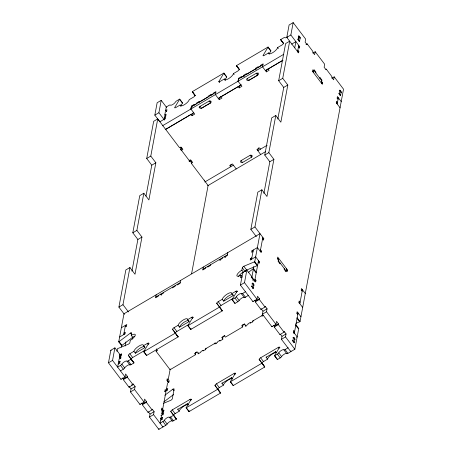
<?xml version="1.0" encoding="UTF-8"?>
<svg xmlns="http://www.w3.org/2000/svg" width="452" height="452" viewBox="0 0 452 452"><rect width="100%" height="100%" fill="white"/><g stroke="black" fill="none" stroke-linecap="round" stroke-linejoin="round"><path stroke-width="0.68" d="M122.724 377.957L123.436 378.9L123.294 379.64L128.995 387.178L133.08 384.776L127.379 377.239L127.515 376.493L125.616 373.985L125.057 376.957L120.978 379.358L108.469 362.82L110.819 350.255L114.898 347.854L119.966 354.554L119.797 355.475L120.509 356.413M124.385 314.349L118.899 307.089L125.848 269.934L129.933 267.533L135.001 274.234L141.951 237.08L136.883 230.379L143.838 193.224L139.758 195.631L132.803 232.786L137.871 239.487L131.95 271.132M145.985 196.14L151.776 165.178L146.708 158.477L153.663 121.328L157.742 118.921L179.597 147.815L180.958 147.013L182.857 149.527L181.043 150.595M159.81 121.729L154.821 115.136L157.138 102.751L161.217 100.344L166.692 107.582M125.057 376.957L112.548 360.413L114.898 347.854M128.47 311.942L122.978 304.688L129.933 267.533M143.838 193.224L148.906 199.925L155.855 162.776L150.793 156.076L157.742 118.921M164.443 120.057L158.901 112.729L161.217 100.344M116.938 351.328L117.424 348.752A1.667 0.542 -37.1 0 1 117.808 348.554L128.362 344.198A1.667 0.542 -37.1 0 0 129.86 342.65L130.3 340.299A5.548 1.802 -37.1 0 0 135.301 335.152A5.548 1.802 -37.1 0 0 131.227 335.344L131.668 332.994A1.667 0.542 -37.1 0 0 130.447 333.051L119.108 341.593A1.667 0.542 -37.1 0 1 118.712 341.853L121.565 345.622A1.667 0.542 -37.1 0 0 121.961 345.362L132.758 337.226M118.712 341.853L123.967 313.79L260.002 233.639L254.747 261.702L257.6 265.471A1.667 0.542 -37.1 0 1 257.216 265.669L246.662 270.025A1.667 0.542 -37.1 0 0 245.21 271.426M119.255 363.103L118.543 362.159L119.904 361.357L119.627 362.843L118.266 363.645L117.616 367.114L120.486 365.425A1.667 0.542 -37.1 0 0 121.859 364.171A3.328 1.079 -37.1 0 1 124.611 361.673A3.328 1.079 -37.1 0 1 126.989 361.148A1.667 0.542 -37.1 0 0 128.182 360.888L131.052 359.199A1.667 0.542 -37.1 0 0 131.057 359.103M118.543 362.159L119.125 359.063L120.486 358.261L120.763 356.775L119.401 357.577L120.294 358.758M119.401 357.577L119.656 356.216L121.017 355.413L121.294 353.927L119.255 355.131M121.294 347.068L121.678 345.012M123.701 334.604L125.441 325.316L126.283 326.434M165.036 118.983L164.217 117.904L164.477 116.543L165.833 115.74L166.116 114.254L164.754 115.057L165.822 116.469M164.754 115.057L165.33 111.96L166.692 111.158L166.969 109.672L165.613 110.474L166.426 111.554M165.613 110.474L166.257 107.005L169.127 105.316A1.667 0.542 -37.1 0 1 170.319 105.056A3.328 1.079 -37.1 0 0 172.698 104.536A3.328 1.079 -37.1 0 0 175.449 102.033A1.667 0.542 -37.1 0 1 176.822 100.785L179.693 99.095L182.546 102.864A1.667 0.542 -37.1 0 1 182.444 103.107L180.681 106.05M120.548 370.448L120.469 370.883L123.334 369.194A1.667 0.542 -37.1 0 0 124.712 367.939A3.328 1.079 -37.1 0 1 127.464 365.442A3.328 1.079 -37.1 0 1 129.843 364.917A1.667 0.542 -37.1 0 0 131.029 364.657L133.899 362.967A1.667 0.542 -37.1 0 0 133.905 362.871M125.119 346.034L125.888 341.921M120.978 379.358L121.057 378.94M132.306 339.085L132.651 337.232L131.227 335.344M128.995 387.178L129.091 386.669M141.725 403.082L142.436 404.026L142.301 404.766L148.002 412.303L152.081 409.902L146.38 402.365L146.521 401.619L144.617 399.11L144.064 402.082L139.984 404.483L130.481 391.924L131.035 388.952L129.374 386.754M133.08 384.776L133.216 384.031L131.47 385.064M144.064 402.082L134.56 389.517L135.12 386.545L133.216 384.031M180.602 149.522L181.766 148.832L181.924 147.996M165.664 129.391L191.055 114.429L192.004 115.684L194.727 114.085L190.897 109.022L191.45 106.05L194.174 104.446L194.032 105.186L196.304 103.853L196.439 103.107L199.162 101.508L199.021 102.248L208.089 96.903L208.231 96.163L210.948 94.558L210.813 95.304L213.078 93.965L213.22 93.225L215.937 91.62L215.412 94.632M156.16 294.823L155.601 297.795L158.324 296.19L158.466 295.45M190.925 109.056L191.343 106.83L215.83 92.4M192.004 115.684L192.422 113.458L193.512 112.814M139.984 404.483L140.086 403.93M163.449 292.506L163.313 293.252L160.59 294.857L160.731 294.111L161.545 295.19M199.151 107.621L199.292 106.875M190.043 159.771L190.637 160.556L190.36 162.042L180.54 149.064L180.817 147.578L181.766 148.832M195.88 352.537L195.462 354.763L170.071 369.725L156.132 351.3L156.55 349.074M191.597 273.692L208.101 185.501L191.315 163.308L191.733 161.082M148.002 412.303L148.064 411.981M172.523 287.167L172.381 287.907L175.105 286.302L175.24 285.562M176.348 418.981A1.667 0.542 -37.1 0 1 176.342 419.083L173.472 420.772A1.667 0.542 -37.1 0 1 172.28 421.032A3.328 1.079 -37.1 0 0 169.901 421.552A3.328 1.079 -37.1 0 0 167.15 424.055A1.667 0.542 -37.1 0 1 165.777 425.304L158.827 429.4L149.482 417.049L150.041 414.077L148.493 412.032M152.081 409.902L152.222 409.156L154.121 411.67L153.567 414.642L162.906 426.993L162.991 426.564M200.061 106.401A1.249 1.113 10.6 0 0 199.75 107.943A1.249 1.113 10.6 0 0 201.485 108.282L210.553 102.943A1.249 1.113 10.6 0 0 210.858 101.395A1.249 1.113 10.6 0 0 209.129 101.056L200.033 106.361L201.456 108.248L210.525 102.903L210.858 101.118M177.506 284.229L177.37 284.969L180.088 283.364L180.647 280.393M262.567 66.845L263.098 63.834L260.375 65.438L260.239 66.184L257.973 67.517L258.109 66.777L255.391 68.376L255.25 69.122L246.182 74.461L246.317 73.721L243.6 75.326L243.458 76.066L241.193 77.405L241.334 76.659L238.611 78.264L238.057 81.236L241.882 86.298L239.164 87.903L238.215 86.643L220.983 96.796L221.932 98.05L219.214 99.655L219.627 97.429L221.26 96.462M204.304 180.478L204.372 180.105M158.827 429.4L158.974 428.626M160.302 418.676L162.347 417.473L162.065 418.959L160.709 419.761L160.059 423.225L162.929 421.535A1.667 0.542 -37.1 0 0 164.302 420.287A3.328 1.079 -37.1 0 1 167.054 417.784A3.328 1.079 -37.1 0 1 169.432 417.264A1.667 0.542 -37.1 0 0 170.624 417.004L173.489 415.315A1.667 0.542 -37.1 0 0 173.495 415.213M161.528 419.688A1.486 0.475 59.5 0 1 161.223 419.19L161.036 418.784A0.938 0.299 59.5 0 1 160.968 418.366L161.562 415.179A1.249 0.395 59.5 0 1 162.042 415.19M162.556 414.631L161.844 413.693L162.098 412.331L163.454 411.529L163.737 410.043L161.697 411.241M161.488 410.043L162.652 409.354L165.861 392.206L164.912 390.946L165.189 389.46L166.46 391.138M167.234 390.308L166.421 389.234L167.602 382.917L168.963 382.115L169.24 380.629L167.426 381.697M166.991 380.629L168.155 379.946L170.206 368.985M163.279 414.846L162.923 414.377L163.2 412.891L161.844 413.693M203.321 267.036L202.762 270.008L205.485 268.403L205.62 267.663M238.085 81.27L238.498 79.043L262.985 64.613M239.164 87.903L239.583 85.671L241.215 84.71M207.892 266.324L207.75 267.07L210.468 265.465L210.609 264.725M231.062 164.545L230.644 166.771L229.695 165.517L232.413 163.912L236.215 168.941M198.264 352.718L198.044 353.905L200.767 352.3L200.903 351.56L203.174 350.227L203.033 350.967L205.75 349.362L205.976 348.176M222.401 257.776L222.26 258.521L219.542 260.12L219.678 259.38L220.39 260.324M247.187 78.58L248.617 80.462L257.685 75.117A1.249 1.113 10.6 0 0 258.019 73.614A1.249 1.113 10.6 0 0 256.284 73.269L247.187 78.58A1.249 1.113 10.6 0 0 246.911 80.157A1.249 1.113 10.6 0 0 248.645 80.501L257.713 75.156L258.019 73.337M227.802 252.611L227.249 255.583L224.525 257.182L224.667 256.442L225.48 257.516M215.045 342.831L214.824 344.023L217.542 342.418L217.683 341.672L219.949 340.339L219.808 341.079L222.531 339.48L223.085 336.508L224.876 335.452M282.653 60.461L268.143 69.009L269.093 70.269L266.369 71.868L266.787 69.642L267.878 68.998M251.883 155.499L251.566 157.166L242.498 162.511A1.249 1.113 10.6 0 1 240.763 162.172A1.249 1.113 10.6 0 1 241.074 160.629L250.142 155.285A1.249 1.113 10.6 0 1 251.877 155.624A1.249 1.113 10.6 0 1 251.566 157.166L250.142 155.285M258.408 147.77L257.849 150.742L267.109 145.29M254.747 261.702A1.667 0.542 -37.1 0 1 254.363 261.9L243.809 266.256A1.667 0.542 -37.1 0 0 242.312 267.804L241.871 270.155A5.548 1.802 -37.1 0 0 236.871 275.308A5.548 1.802 -37.1 0 0 240.944 275.11L240.504 277.46A1.667 0.542 -37.1 0 0 241.724 277.404M254.674 300.213L255.391 301.156L255.25 301.896L260.951 309.434L265.03 307.032L259.329 299.495L259.471 298.749L257.567 296.235L257.013 299.213L252.934 301.614L240.419 285.076L242.775 272.511L246.854 270.11L251.922 276.805M256.34 236.605L250.849 229.345L257.804 192.19L261.883 189.789L266.951 196.49L273.906 159.336L268.838 152.635L275.793 115.48L271.708 117.887L264.759 155.042L269.827 161.737L263.9 193.388M277.805 119.085L283.732 87.434L278.664 80.733L285.613 43.578L289.698 41.177L282.743 78.332L287.811 85.027L280.856 122.181L275.793 115.48M297.891 50.161L298.845 51.415L298.563 52.901L286.777 37.386L289.094 25.007L293.173 22.6L305.682 39.143L305.128 42.115L307.027 44.624L307.168 43.884L305.998 44.567M257.013 299.213L244.504 282.669L246.854 270.11M262.572 238.893L263.522 240.153L263.798 238.667L254.934 226.938L261.883 189.789M298.495 46.94L299.444 48.194L299.721 46.709L290.856 34.985L293.173 22.6M251.849 257.781L250.493 258.578L250.21 260.07L255.651 256.86L259.454 261.883L259.177 263.375L258.228 262.115M260.522 249.854L261.471 251.114L261.194 252.6L257.391 247.572L251.95 250.781L251.674 252.267L253.035 251.465M245.572 291.342L245.487 291.772L242.622 293.467A1.667 0.542 -37.1 0 1 241.43 293.727A3.328 1.079 -37.1 0 0 239.052 294.246A3.328 1.079 -37.1 0 0 236.3 296.749A1.667 0.542 -37.1 0 1 234.927 297.998L232.057 299.687L234.904 303.456L237.775 301.767A1.667 0.542 -37.1 0 0 239.153 300.518A3.328 1.079 -37.1 0 1 241.899 298.015A3.328 1.079 -37.1 0 1 244.283 297.495A1.667 0.542 -37.1 0 0 245.47 297.235L248.38 295.325M251.572 259.267L253.312 249.979M253.244 269.324L253.758 266.578M248.204 272.522L253.063 268.861L255.911 272.629A1.667 0.542 -37.1 0 1 256.307 272.37L253.459 268.601L251.747 277.726L253.651 280.24L253.787 279.5L252.623 280.183M294.738 47.839L295.896 41.646L291.664 44.143M222.989 339.153L221.717 337.48L224.441 335.876L225.39 337.13L242.622 326.982L243.04 324.751M251.905 286.393L252.504 283.206A1.249 0.395 59.5 0 1 253.318 283.59A1.249 0.395 59.5 0 1 253.928 285.088L253.329 288.274A0.938 0.299 59.5 0 1 253.16 288.382L252.866 288.178A1.486 0.475 59.5 0 1 252.159 287.218L251.973 286.811A0.938 0.299 59.5 0 1 251.905 286.393L251.397 286.692M300.134 37.985L298.71 36.103L298.134 39.2L299.557 41.081A1.249 0.395 59.5 0 1 298.766 40.731A1.249 0.395 59.5 0 1 298.162 39.234L298.755 36.047A0.938 0.299 59.5 0 1 298.925 35.945L299.224 36.143A1.486 0.475 59.5 0 1 299.93 37.104L300.111 37.51A0.938 0.299 59.5 0 1 300.184 37.934L299.586 41.121L299.077 41.42M245.425 324.931L245.204 326.118L247.922 324.519L248.063 323.773L250.329 322.44L250.193 323.18L252.911 321.581L253.131 320.389M258.504 260.629L254.736 280.754L254.058 281.155M260.245 251.34L262.849 237.407M297.586 51.607L298.744 45.415M255.018 279.268L255.968 280.522L255.691 282.008L251.888 276.986L251.21 277.387M252.934 301.614L253.013 301.196M260.951 309.434L261.047 308.925M262.205 315.044L261.979 316.236L263.612 315.276M273.68 325.338L274.392 326.282L274.251 327.022L279.952 334.559L284.037 332.158L278.336 324.621L278.472 323.875L276.573 321.361L276.014 324.333L271.934 326.739L262.431 314.18L262.991 311.208L261.329 309.004M265.03 307.032L265.171 306.286L267.07 308.801L266.516 311.773L276.014 324.333M312.852 53.076L315.185 51.703L314.632 54.675L312.727 52.161L312.869 51.421L307.168 43.884M313.451 72.58L313.999 69.602L315.903 72.111L315.762 72.857M280.161 263.081L280.025 263.821L278.121 261.307L278.686 258.346L277.477 259.058M271.934 326.739L272.042 326.18M284.28 268.522L284.138 269.268L286.043 271.776L286.602 268.816M319.88 78.298L320.016 77.558L321.92 80.072L321.366 83.049M278.398 259.821L277.449 258.567L277.731 257.081L287.545 270.064L287.269 271.55L286.319 270.29L285.155 270.98M321.638 81.558L322.592 82.812L322.31 84.298L312.496 71.314L312.773 69.828L313.722 71.088L312.558 71.772M279.952 334.559L280.014 334.237M290.924 350.882L290.783 351.656L281.438 339.299L281.991 336.328L280.449 334.288M284.037 332.158L284.172 331.412L286.076 333.926L285.517 336.898L294.862 349.249L287.913 353.345A1.667 0.542 -37.1 0 1 286.721 353.605A3.328 1.079 -37.1 0 0 284.342 354.125A3.328 1.079 -37.1 0 0 281.59 356.628A1.667 0.542 -37.1 0 1 280.217 357.877L277.347 359.572L274.494 355.803A1.667 0.542 -37.1 0 1 274.596 355.554L279.545 347.317L279.901 347.791M331.858 78.202L334.186 76.829L333.632 79.801L331.734 77.286L331.87 76.546L326.169 69.009L326.033 69.749L324.129 67.235L324.689 64.263L315.185 51.703M288.009 347.452L287.93 347.887L285.059 349.577A1.667 0.542 -37.1 0 1 283.873 349.837A3.328 1.079 -37.1 0 0 281.489 350.356A3.328 1.079 -37.1 0 0 278.743 352.859A1.667 0.542 -37.1 0 1 277.364 354.108L274.494 355.803M292.919 340.622L293.517 337.429A1.249 0.395 59.5 0 1 294.337 337.819A1.249 0.395 59.5 0 1 294.941 339.316L294.348 342.503A0.938 0.299 59.5 0 1 294.179 342.605L293.879 342.407A1.486 0.475 59.5 0 1 293.173 341.446L292.992 341.04A0.938 0.299 59.5 0 1 292.919 340.616L292.41 340.921M299.834 303.687L302.439 289.755L301.224 290.466M337.203 103.988L338.362 97.796L337.152 98.508M339.774 90.276L339.175 93.462A1.249 0.395 59.5 0 0 339.785 94.96A1.249 0.395 59.5 0 0 340.599 95.344L341.198 92.157A0.938 0.299 59.5 0 0 341.124 91.739L340.944 91.332A1.486 0.475 59.5 0 0 340.237 90.377L339.938 90.168A0.938 0.299 59.5 0 0 339.768 90.276L339.26 90.575M294.862 349.249L298.749 328.485L295.896 324.711A1.667 0.542 -37.1 0 0 295.501 324.977L298.354 328.745A1.667 0.542 -37.1 0 1 298.749 328.485M295.93 323.321L299.653 321.784A1.667 0.542 -37.1 0 0 300.038 321.587L343.531 89.18L334.186 76.829M179.693 99.095A1.667 0.542 -37.1 0 1 179.597 99.338L174.647 107.576A1.667 0.542 -37.1 0 0 175.868 107.519L180.173 104.977A5.548 1.802 -37.1 0 0 184.246 104.785A5.548 1.802 -37.1 0 0 189.241 99.638L193.552 97.101A1.667 0.542 -37.1 0 0 195.049 95.553L192.337 91.829L195.191 95.598M219.649 82.62L218.836 81.541L223.785 73.303A1.667 0.542 -37.1 0 0 223.881 73.06L226.734 76.829A1.667 0.542 -37.1 0 1 226.633 77.072L224.864 80.015M269.053 53.98L270.821 51.036A1.667 0.542 -37.1 0 0 270.917 50.794L268.07 47.025A1.667 0.542 -37.1 0 1 267.974 47.268L263.024 55.506A1.667 0.542 -37.1 0 0 264.245 55.449L268.55 52.907A5.548 1.802 -37.1 0 0 272.624 52.714A5.548 1.802 -37.1 0 0 277.618 47.567L281.929 45.03A1.667 0.542 -37.1 0 0 283.427 43.482L280.715 39.759L283.568 43.528M178.094 336.836A1.667 0.542 -37.1 0 1 178.088 336.932L146.527 355.526L143.679 351.758A1.667 0.542 -37.1 0 1 143.776 351.515L148.725 343.277L149.081 343.746M222.282 310.801A1.667 0.542 -37.1 0 1 222.277 310.897L190.716 329.491L187.868 325.722A1.667 0.542 -37.1 0 1 187.964 325.48L192.914 317.242L193.27 317.711M190.716 329.491A1.667 0.542 -37.1 0 1 190.812 329.248L191.123 328.734M232.057 299.687A1.667 0.542 -37.1 0 1 232.153 299.444L237.102 291.207L237.458 291.676M220.536 392.946A1.667 0.542 -37.1 0 1 220.531 393.048L188.97 411.642L186.117 407.873A1.667 0.542 -37.1 0 1 186.218 407.625L191.168 399.387L191.524 399.862M188.97 411.642A1.667 0.542 -37.1 0 1 189.066 411.393L189.377 410.879M264.725 366.911A1.667 0.542 -37.1 0 1 264.719 367.013L233.159 385.607L230.305 381.838A1.667 0.542 -37.1 0 1 230.407 381.59L235.356 373.352L235.712 373.827M164.788 395.263L172.89 389.161A1.667 0.542 -37.1 0 1 174.11 389.104L172.302 398.766A1.667 0.542 -37.1 0 1 170.799 400.308L163.353 403.382M173.579 394.556L164.398 401.472A1.667 0.542 -37.1 0 1 164.003 401.732M192.315 91.75A1.667 0.542 -37.1 0 1 192.32 91.654L223.881 73.06M236.503 65.715A1.667 0.542 -37.1 0 1 236.509 65.619L268.07 47.025M280.692 39.68A1.667 0.542 -37.1 0 1 280.698 39.584L283.568 37.895A1.667 0.542 -37.1 0 1 284.76 37.629A3.328 1.079 -37.1 0 0 287.336 36.991M154.821 115.136L158.901 112.729M286.777 37.386L290.856 34.985M239.379 69.563L236.526 65.794L239.238 69.518A1.667 0.542 -37.1 0 1 237.741 71.066L233.43 73.603A5.548 1.802 -37.1 0 1 228.435 78.75A5.548 1.802 -37.1 0 1 224.361 78.942L220.056 81.484A1.667 0.542 -37.1 0 1 218.836 81.541M298.247 36.346L298.755 36.047M164.217 117.904L165.579 117.102L165.302 118.588L159.861 121.797M299.67 38.234L300.179 37.928M297.648 39.533L298.162 39.234M162.347 125.842L283.799 54.28M298.557 47.398L299.721 46.709M257.561 73.258L258.126 72.925M165.195 129.611L193.75 112.791M218.231 98.361L240.905 85.004M265.392 70.574L283.008 60.195M297.676 52.104L298.845 51.415M146.708 158.477L150.793 156.076M278.664 80.733L282.743 78.332M151.776 165.178L155.855 162.776M283.732 87.434L287.811 85.027M188.964 161.065L190.778 159.997L192.676 162.505L191.315 163.308M189.473 161.245L190.637 160.556M321.423 83.501L322.592 82.812M340.689 92.457L341.198 92.157M338.667 93.762L339.175 93.462L340.599 95.344L340.09 95.649M336.316 103.192L337.48 102.502L336.531 101.248L336.254 102.734L340.057 107.757M204.812 181.992L233.368 165.172M207.666 185.761L265.477 151.697M132.803 232.786L136.883 230.379M264.759 155.042L268.838 152.635M137.871 239.487L141.951 237.08M269.827 161.737L273.906 159.336M118.899 307.089L122.978 304.688M250.849 229.345L254.934 226.938M155.742 297.049L180.229 282.624M202.903 269.268L227.39 254.838M262.635 239.351L263.798 238.667M121.356 327.723L126.797 324.513L126.52 325.999L125.159 326.802M260.307 251.798L261.471 251.114M119.622 337.011L125.063 333.802L125.34 332.316L123.978 333.118L124.792 334.197M258.29 262.572L259.454 261.883M108.469 362.82L112.548 360.413M240.419 285.076L244.504 282.669M128.323 355.3L133.882 362.792L128.323 355.3A1.667 0.542 -37.1 0 1 129.82 353.752L133.899 351.351A5.831 1.893 -37.1 0 1 139.148 345.944A5.831 1.893 -37.1 0 1 143.425 345.74L147.505 343.334A1.667 0.542 -37.1 0 1 148.725 343.277M172.511 329.265L178.071 336.757L172.511 329.265A1.667 0.542 -37.1 0 1 174.009 327.717L178.088 325.316A5.831 1.893 -37.1 0 1 183.337 319.909A5.831 1.893 -37.1 0 1 187.614 319.705L191.693 317.298A1.667 0.542 -37.1 0 1 192.914 317.242M216.7 303.23L222.26 310.722L216.7 303.23A1.667 0.542 -37.1 0 1 218.197 301.682L222.277 299.281A5.831 1.893 -37.1 0 1 227.525 293.873A5.831 1.893 -37.1 0 1 231.803 293.67L235.882 291.263A1.667 0.542 -37.1 0 1 237.102 291.207M254.798 281.212L255.968 280.522M251.99 283.506L252.504 283.206L253.928 285.088L253.244 285.489M133.899 351.351L135.329 353.232L144.849 347.622L143.425 345.74M178.088 325.316L179.517 327.197L189.038 321.587L187.614 319.705M222.277 299.281L223.706 301.162L233.226 295.551L231.803 293.67M131.17 359.069A1.667 0.542 -37.1 0 1 132.673 357.521L145.086 350.21M175.359 333.034A1.667 0.542 -37.1 0 1 176.856 331.486L188.676 324.525M219.548 306.998A1.667 0.542 -37.1 0 1 221.045 305.45L232.865 298.489M143.679 351.758L175.24 333.164A1.667 0.542 -37.1 0 0 175.246 333.067M187.868 325.722L219.429 307.128A1.667 0.542 -37.1 0 0 219.435 307.032M252.668 288.585L253.346 288.184L251.922 286.302M286.382 270.748L287.545 270.064M156.132 351.3L157.494 350.498L156.352 348.995M123.436 378.9L127.515 376.493M255.391 301.156L259.471 298.749M123.294 379.64L127.379 377.239M255.25 301.896L259.329 299.495M131.035 388.952L135.12 386.545M262.991 311.208L267.07 308.801M195.563 352.724L196.778 352.006M242.775 324.903L244.566 323.852M130.481 391.924L134.56 389.517M262.431 314.18L266.516 311.773M298.947 302.885L300.111 302.202L299.162 300.942L298.885 302.428L302.682 307.456M166.421 389.234L167.777 388.432L167.5 389.918L164.477 391.698M142.436 404.026L146.521 401.619M274.392 326.282L278.472 323.875M142.301 404.766L146.38 402.365M274.251 327.022L278.336 324.621M296.885 313.688L298.094 312.97L294.331 333.096L293.647 333.497M150.041 414.077L154.121 411.67M281.991 336.328L286.076 333.926M149.482 417.049L153.567 414.642M281.438 339.299L285.517 336.898M293.438 332.299L294.608 331.61L293.659 330.356L293.376 331.841L297.179 336.864L296.501 337.265M160.884 415.58L162.923 414.377M292.839 337.83L293.517 337.429L294.941 339.316L294.433 339.616M170.76 411.41L176.325 418.902L170.76 411.41A1.667 0.542 -37.1 0 1 172.263 409.868L189.947 399.449A1.667 0.542 -37.1 0 1 191.168 399.387M214.949 385.375L220.514 392.867L214.949 385.375A1.667 0.542 -37.1 0 1 216.451 383.833L234.136 373.414A1.667 0.542 -37.1 0 1 235.356 373.352M259.137 359.34L264.702 366.832L259.137 359.34A1.667 0.542 -37.1 0 1 260.64 357.798L278.325 347.379A1.667 0.542 -37.1 0 1 279.545 347.317M292.258 340.927L292.936 340.525L294.365 342.413M160.454 418.665L160.968 418.366M173.613 415.179A1.667 0.542 -37.1 0 1 175.11 413.636L179.19 411.23L177.766 409.348L187.292 403.738A5.831 1.893 -37.1 0 0 187.309 403.387M217.802 389.144A1.667 0.542 -37.1 0 1 219.299 387.601L223.378 385.194L221.955 383.313L231.48 377.702A5.831 1.893 -37.1 0 0 231.497 377.352M261.99 363.109A1.667 0.542 -37.1 0 1 263.488 361.566L267.567 359.159L266.143 357.278L275.663 351.667A5.831 1.893 -37.1 0 0 275.686 351.317M293.834 342.802L294.348 342.503M186.117 407.873L217.678 389.279A1.667 0.542 -37.1 0 0 217.683 389.178M230.305 381.838L261.866 363.244A1.667 0.542 -37.1 0 0 261.872 363.142M339.751 90.366L341.181 92.253M341.215 101.564L337.412 96.542L337.135 98.027L338.085 99.282M313.869 70.354L321.784 80.823M280.698 39.584L283.551 43.352A1.667 0.542 -37.1 0 0 283.545 43.448M277.618 47.567L278.336 48.511M267.974 47.268L270.821 51.036M268.55 52.907L269.262 53.85M262.544 66.806L266.369 71.868M255.391 68.376L256.205 69.455M256.256 73.235L257.685 75.117M236.509 65.619L239.362 69.388M243.6 75.326L244.413 76.399M233.43 73.603L234.147 74.546M223.785 73.303L226.633 77.072M224.361 78.942L225.429 80.36M260.572 149.137L259.623 147.883L256.9 149.488L260.702 154.511M215.384 94.592L219.214 99.655M209.101 101.022L210.525 102.903M192.32 91.654L195.174 95.423M241.074 160.629L242.498 162.511M191.45 106.05L192.269 107.124M179.597 99.338L182.444 103.107M180.173 104.977L180.885 105.921M305.292 293.523L301.49 288.495L301.213 289.981L302.162 291.241M278.268 260.578L286.189 271.042M251.95 250.781L252.764 251.854M300.947 316.745L297.145 311.716L296.868 313.202L297.817 314.462M300.038 321.587L297.19 317.818A1.667 0.542 -37.1 0 1 296.806 318.016L299.653 321.784M254.363 261.9L257.216 265.669M250.493 258.578L251.306 259.657M243.809 266.256L246.662 270.025M242.312 267.804L245.159 271.573M241.871 270.155L243.295 272.042A5.548 1.802 -37.1 0 0 238.56 276.477M242.775 272.511L243.091 272.929M240.944 275.11L242.012 276.522M242.622 293.467L245.47 297.235M285.059 349.577L287.913 353.345M241.43 293.727L244.283 297.495M283.873 349.837L286.721 353.605M235.882 291.263L236.594 292.207M278.325 347.379L279.037 348.317M236.3 296.749L239.153 300.518M278.743 352.859L281.59 356.628M275.663 351.667L276.381 352.605M234.927 297.998L237.775 301.767M277.364 354.108L280.217 357.877M232.153 299.444L235 303.213A1.667 0.542 -37.1 0 0 234.904 303.456M274.596 355.554L277.443 359.323A1.667 0.542 -37.1 0 0 277.347 359.572M246.08 326.355L244.391 324.124L241.673 325.722L242.622 326.982M218.197 301.682L221.045 305.45M260.64 357.798L263.488 361.566M219.429 307.128L222.277 310.897M261.866 363.244L264.719 367.013M191.693 317.298L192.586 318.479M234.136 373.414L235.023 374.589M231.48 377.702L232.548 379.115M187.964 325.48L190.812 329.248M230.407 381.59L233.255 385.358A1.667 0.542 -37.1 0 0 233.159 385.607M198.501 353.583L197.236 351.905L194.513 353.509L195.462 354.763M174.009 327.717L176.856 331.486M216.451 383.833L219.299 387.601M175.24 333.164L178.088 336.932M217.678 389.279L220.531 393.048M147.505 343.334L148.397 344.514M189.947 399.449L190.834 400.625M187.292 403.738L188.36 405.15M168.155 379.946L167.206 378.686L166.929 380.172L168.619 382.409M130.447 333.051L131.668 334.666M172.89 389.161L174.11 390.777M143.776 351.515L146.623 355.283A1.667 0.542 -37.1 0 0 146.527 355.526M186.218 407.625L189.066 411.393M129.82 353.752L132.673 357.521M172.263 409.868L175.11 413.636M119.108 341.593L121.961 345.362M131.052 359.199L133.899 362.967M173.489 415.315L176.342 419.083M128.182 360.888L131.029 364.657M170.624 417.004L173.472 420.772M126.989 361.148L129.843 364.917M169.432 417.264L172.28 421.032M121.294 353.927L121.65 354.402M163.737 410.043L164.093 410.512M162.652 409.354L161.703 408.099L161.426 409.585L163.325 412.1M121.017 355.413L121.373 355.888M163.454 411.529L163.816 411.998M120.763 356.775L121.119 357.249M163.2 412.891L163.556 413.36M119.656 356.216L120.192 356.922M162.098 412.331L162.454 412.8M120.486 358.261L120.842 358.735M119.904 361.357L120.26 361.832M162.347 417.473L162.703 417.942M121.859 364.171L124.712 367.939M164.302 420.287L167.15 424.055M110.819 350.255L111.135 350.673M119.627 362.843L119.983 363.318M162.065 418.959L162.421 419.428M120.486 365.425L123.334 369.194M162.929 421.535L165.777 425.304M118.266 363.645L118.622 364.12M160.709 419.761L161.065 420.23M177.766 409.348A5.831 1.893 -37.1 0 1 177.89 408.936M179.19 411.23A5.831 1.893 -37.1 0 1 183.049 406.743A5.831 1.893 -37.1 0 1 188.19 404.653M221.955 383.313A5.831 1.893 -37.1 0 1 222.079 382.9M223.378 385.194A5.831 1.893 -37.1 0 1 227.407 380.584A5.831 1.893 -37.1 0 1 232.531 378.669M266.143 357.278A5.831 1.893 -37.1 0 1 266.268 356.865M267.567 359.159A5.831 1.893 -37.1 0 1 271.251 354.797A5.831 1.893 -37.1 0 1 276.398 352.543M135.329 353.232A5.831 1.893 -37.1 0 1 140.572 347.825A5.831 1.893 -37.1 0 1 144.849 347.622M179.517 327.197A5.831 1.893 -37.1 0 1 184.761 321.79A5.831 1.893 -37.1 0 1 189.038 321.587M223.706 301.162A5.831 1.893 -37.1 0 1 228.949 295.755A5.831 1.893 -37.1 0 1 233.226 295.551M253.063 268.861A1.667 0.542 -37.1 0 1 253.459 268.601M242.04 277.183A5.548 1.802 -37.1 0 1 241.713 277.358M132.651 337.232A5.548 1.802 -37.1 0 1 134.815 336.237M263.409 315.468A1.249 1.113 10.6 0 0 262.12 315.49L253.052 320.835A1.249 1.113 10.6 0 0 252.589 322.095M216.361 343.317A1.249 1.113 10.6 0 0 214.96 343.277L205.892 348.622A1.249 1.113 10.6 0 0 205.428 349.882"/></g></svg>
